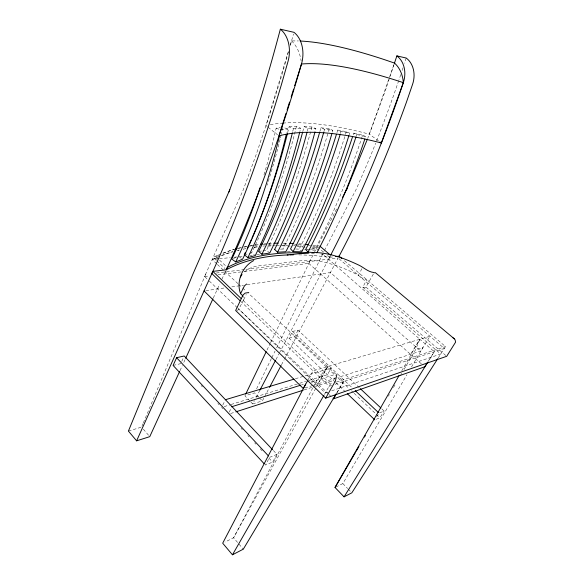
<?xml version="1.0" encoding="UTF-8"?>
<svg xmlns="http://www.w3.org/2000/svg" width="584" height="584" viewBox="0 0 584 584"><rect width="100%" height="100%" fill="white"/><g stroke="black" fill="none" stroke-linecap="round" stroke-linejoin="round"><path stroke-width="0.44" stroke-dasharray="2.92 2.19" d="M288.372 52.1L281.787 75.336L269.107 116.267L255.996 155.088L243.309 189.691L204.604 276.517L207.875 279.692M290.321 45.209L293.489 34.04M288.379 51.385L265.961 125.582L267.326 126.662M290.226 45.275L291.54 40.909L298.373 40.953M394.207 63.911L384.914 91.892L367.738 138.357M378.527 140.919L369.373 134.196L394.185 63.919M404.055 369.409L415.567 349.728L419.838 339.267L322.441 253.909M141.934 426.254L142.992 423.728M143.35 422.889L206.481 272.305M219.022 255.069A323.332 157.716 35.6 0 0 215.839 256.588L214.788 258.924A322.726 158.352 35.6 0 1 217.175 257.763M181.763 361.343L183.515 357.517M180.011 370.657L182.281 365.708M183.792 362.401L185.303 359.102M213.291 298.052L219.679 284.109M221.913 279.232L225.928 270.487L225.263 271.925L237.987 283.678M236.754 310.367A9.892 4.854 24.9 0 0 238.513 309.688L243.338 300.351A9.95 4.774 25 0 0 243.579 297.322M243.725 299.723L246.214 294.54M266.998 350.057L270.158 343.523M270.553 342.706L310.644 259.719M256.61 388.783L271.429 358.474M271.83 357.656L275.035 351.108M276.633 347.83L324.04 251.31M222.752 405.099L225.066 400.485M330.267 255.96L328.573 259.172M361.927 268.676L358.379 275.21L360.138 276.685A8.118 3.219 28.9 0 0 366.694 279.772L362.817 287.189L440.723 354.035L331.172 390.973M229.249 412.041L231.6 407.42M244.112 271.531L308.768 263.377L313.885 253.39M314.287 252.595L337.121 208.013M324.463 250.507L356.576 188.537L369.037 159.563A848.997 398.427 -84.3 0 0 375.68 143.182M250.901 402.062L252.704 403.938L254.398 400.712M256.091 397.478L259.895 390.214M275.976 359.532L278.94 353.882M279.364 353.072L330.281 255.974M335.435 382.352L289.029 338.121L292.548 331.427L298.052 330.179L359.627 388.024M312.725 387.988L233.6 537.784L225.03 542.04M313.148 387.185L316.55 380.739L327.69 366.54L248.696 293.569M289.029 338.121L294.54 336.822L298.052 330.179M252.704 403.938L262.377 400.865L264.077 397.66M264.508 396.857L269.604 387.228M281.51 364.774L284.058 359.963M284.481 359.16L338.107 257.997L245.032 269.487M335.618 374.037L327.69 366.54L233.6 537.784L243.302 549.164M308.549 379.001L313.068 370.869L429.999 336.26L420.757 351.057L337.837 377.49M362.817 287.189L363.577 287.321A8.081 3.278 28.9 0 0 365.92 287.138L373.709 273.385M276.977 454.352L269.72 457.287L265.37 465.061L272.633 462.068L276.977 454.352L273.232 450.374M328.281 393.85L317.937 383.834L327.69 366.54M324.368 394.536L330.383 384.038L332.982 383.192M335.187 377.483L333.471 380.476L315.323 386.309M401.792 370.796L419.838 339.267L434.306 351.729L428.379 361.262M337.041 392.704L343.538 381.542L338.26 376.541M388.411 396.164L389.331 394.587M393.47 387.506L395.317 384.36M400.376 375.702L401.755 373.344M335.8 487.063L342.837 483.574L406.917 374.782M411.523 366.956L423.05 347.385L415.567 349.728M336.793 392.82L343.538 381.542M421.349 363.832L410.523 354.32L419.838 339.267M376.665 416.866L379.009 413.107L384.126 411.041L381.476 408.552M376.264 419.261L379.929 417.75L384.126 411.041M428.401 361.029L434.306 351.729M438.263 357.868L445.504 346.567L343.18 259.632M244.557 271.706L249.186 268.633A70.409 32.405 27.7 0 1 259.865 265.713L302.527 260.566A65.904 28.353 28.8 0 1 314.44 260.61C329.894 262.406 344.626 268.122 358.379 275.21M233.315 258.486L236.396 257.303M327.799 392.105L325.273 392.959L238.966 309.286M331.646 385.447L329.099 386.279L240.842 301.453M335.048 384.33L444.307 348.444L338.786 258.573M336.442 382.067L445.504 346.567M230.665 413.516L234.98 412.129M304.096 389.915L314.462 386.586M304.994 387.959L312.761 385.484M313.623 385.206L336.968 377.768M301.643 384.892L303.381 384.352M311.221 381.899L335.596 374.286M311.542 382.308L316.55 380.739M224.19 406.603L230.264 404.727M231.133 404.464L298.796 383.557M299.658 383.286L305.731 381.41M309.199 380.345L327.42 374.716L331.238 367.978L294.818 378.906M128.414 431.08L141.583 427.094M244.251 254.755L248.361 253.675M249.186 253.456L251.653 252.806L255.237 255.602M173.112 365.431L180.712 363.642L181.952 364.971M258.61 251.434L262.106 250.901M262.983 250.77L266.472 250.244L269.728 253.025M205.831 290.671L224.643 287.934M231.833 286.89L243.521 285.189M247.112 284.663L330.391 272.553L420.757 351.057M280.838 129.882L287.576 128.94A590.57 364.212 81.8 0 1 286.766 132.429M263.99 174.813A593.556 362.686 81.6 0 0 276.152 128.151L280.4 127.582M204.604 276.517L209.094 275.955M218.073 274.823L243.214 271.648M216.321 273.027L244.134 269.596M329.551 257.303L333.041 256.909M216.759 263.858L212.182 259.515L218.518 258.851M219.423 258.763L230.293 257.624M233.914 257.245L238.44 256.77M239.345 256.683L242.061 256.398M250.215 255.544L252.025 255.354M256.551 254.879L260.172 254.507M287.335 251.667L290.963 251.288M300.015 250.346L303.636 249.967M304.541 249.872L309.973 249.302M310.885 249.207L316.316 248.638L318.36 250.397M280.444 249.134L282.933 249.01L284.671 250.653M287.62 132.809A547.668 322.791 86.3 0 0 289.087 126.816L293.445 128.517L300.709 128.21A545.697 324.857 86.4 0 1 299.869 131.612M289.08 126.816L296.387 126.531L300.709 128.21M295.708 249.032L299.147 249.127L300.183 250.207M302.767 131.619A507.591 284.094 -89.2 0 0 304.082 126.618L308.089 128.276L315.871 128.619A506.481 286.649 -89 0 1 315.214 131.108M304.082 126.618L311.892 126.991L315.871 128.619M307.461 249.609L314.528 250.251A425.729 196.122 -78.8 0 0 362.635 135.138L365.657 136.561A429.809 198.217 -78.8 0 1 365.109 138.218M319.952 131.269A473.58 247.718 -85 0 0 320.944 127.779L324.58 129.363L332.844 130.363A473.208 250.675 -84.8 0 1 332.347 132.101M320.944 127.779L329.223 128.794L332.844 130.363M336.946 132.626A448.184 218.306 -81.7 0 0 337.72 130.079L341.027 131.583L349.655 133.145A448.359 221.548 -81.5 0 1 349.13 134.838M337.72 130.071L346.356 131.648L349.655 133.145M353.211 134.773A429.196 194.786 -79 0 0 353.751 133.108L356.758 134.539L365.657 136.561M353.743 133.108L362.635 135.138M287.576 128.94L282.941 127.239A585.088 360.635 81.7 0 1 281.335 134.167M276.152 128.151L279.276 129.305M239.352 256.88L241.294 258.274M268.012 127.203L277.59 134.78M365.92 287.138L446.709 356.298M323.514 252.127L317.265 246.776A321.879 157.935 35.5 0 0 312.863 246.171M327.536 255.58L329.573 257.325A328.763 161.206 36.5 0 0 296.818 254.843M308.768 263.377L410.523 354.32M238.659 284.291L242.002 287.386M242.674 288.007L246.017 291.095M215.839 256.588L227.329 267.421M292.548 331.427L337.333 373.745M337.997 374.366L351.889 387.491M237.279 307.702L208.51 280.313M237.943 308.323L317.937 383.834M216.065 260.128L213.145 257.361A321.879 157.935 35.5 0 1 220.423 254.084M216.701 260.727L224.986 268.56M294.54 336.822L335.581 375.716M338.224 378.228L348.816 388.265M351.466 390.776L353.451 392.66M354.116 393.287L379.929 417.75M217.416 264.479L225.263 271.925M336.092 382.98L345.275 391.733M243.192 300.483L330.383 384.038M328.931 394.477L333.457 398.857M258.792 397.178L254.609 392.879L244.893 395.821L250.302 401.442M259.391 397.792L262.377 400.865M342.837 483.574L347.633 488.509M348.232 489.122L351.225 492.202M201.151 385.528L202.392 386.849M217.876 403.434L219.117 404.756M221.591 407.413L222.767 408.669M241.068 428.269L242.309 429.59M247.879 435.554L249.112 436.883M254.682 442.847L255.923 444.168M260.252 448.811L262.114 450.797M268.917 458.09L272.633 462.068M143.335 429.145L149.168 435.971M296.395 126.531A540.631 321.638 86.4 0 1 251.653 252.806M293.445 128.517A552.822 326.04 86.3 0 1 292.599 131.969M212.182 259.515A321.324 158.512 35.6 0 1 219.467 256.208M221.132 255.544A321.324 158.512 35.6 0 1 232.614 251.697M237.462 250.427A321.324 158.512 35.6 0 1 239.104 250.04M245.754 248.667A321.324 158.512 35.6 0 0 243.243 249.149A322.726 158.352 35.6 0 1 245.784 248.558M254.303 247.346A321.324 158.512 35.6 0 1 258.661 246.842M267.53 246.141A321.324 158.512 35.6 0 1 271.129 245.973M282.612 245.857A321.324 158.512 35.6 0 1 290.241 246.098M297.103 246.521A321.324 158.512 35.6 0 1 305.775 247.317M311.907 248.039A321.324 158.512 35.6 0 1 316.316 248.638M222.927 253.098A321.879 157.935 35.5 0 1 234.367 249.397M237.6 248.558A321.879 157.935 35.5 0 1 240.871 247.798M244.192 247.105A321.879 157.935 35.5 0 1 248.397 246.338M249.244 246.192A321.879 157.935 35.5 0 1 252.66 245.674M254.383 245.441A321.879 157.935 35.5 0 1 258.727 244.93M263.128 244.521A321.879 157.935 35.5 0 1 272.071 244.01M283.561 243.922A321.879 157.935 35.5 0 1 288.635 244.068M294.606 244.375A321.879 157.935 35.5 0 1 297.19 244.55M298.052 244.616A321.879 157.935 35.5 0 1 304.111 245.156M308.476 245.623A321.879 157.935 35.5 0 1 311.98 246.054M291.54 40.909A35.033 25.492 -83.6 0 1 301.132 60.933M270.29 124.677A353.802 116.304 32.5 0 1 282.028 123.144M282.882 123.078A353.802 116.304 32.5 0 1 369.373 134.196M222.059 255.617A322.726 158.352 35.6 0 1 232.797 251.799M237.586 250.448A322.726 158.352 35.6 0 1 239.206 250.032M254.244 247.112A322.726 158.352 35.6 0 1 258.566 246.55M262.939 246.09A322.726 158.352 35.6 0 1 264.705 245.93M268.253 245.674A322.726 158.352 35.6 0 1 271.837 245.477M272.743 245.433A322.726 158.352 35.6 0 1 275.451 245.346M276.363 245.316A322.726 158.352 35.6 0 1 280.013 245.265M280.933 245.258A322.726 158.352 35.6 0 1 287.649 245.346M293.599 245.579A322.726 158.352 35.6 0 1 295.307 245.674M296.161 245.733A322.726 158.352 35.6 0 1 303.059 246.251M312.652 247.273A322.726 158.352 35.6 0 1 317.93 247.981M223.095 253.31A323.332 157.716 35.6 0 1 234.622 249.302M238.615 248.2A323.332 157.716 35.6 0 1 242.681 247.214M243.506 247.032A323.332 157.716 35.6 0 1 246.82 246.338M250.171 245.718A323.332 157.716 35.6 0 1 253.566 245.171M255.274 244.922A323.332 157.716 35.6 0 1 258.727 244.47M263.968 243.922A323.332 157.716 35.6 0 1 267.501 243.645M268.392 243.579A323.332 157.716 35.6 0 1 272.867 243.338M283.634 243.156A323.332 157.716 35.6 0 1 288.678 243.251M298.913 243.776A323.332 157.716 35.6 0 1 304.089 244.2M312.812 245.134A323.332 157.716 35.6 0 1 318.966 245.959M311.469 253.288A329.383 160.563 36.4 0 1 315.776 253.617M320.988 254.12A329.383 160.563 36.4 0 1 323.609 254.405M281.13 135.028A585.088 360.635 81.7 0 1 280.298 138.459M280.086 139.313A585.088 360.635 81.7 0 1 267.063 185.165M311.892 126.991A501.766 283.758 -89.1 0 1 310.805 131.108M310.586 131.926A501.766 283.758 -89.1 0 1 266.472 250.244M308.089 128.276A512.38 286.999 -89.2 0 1 307.206 131.634M329.223 128.801A468.769 248.105 -84.9 0 1 282.933 249.01M324.58 129.363A478.077 250.295 -85 0 1 324.083 131.123M346.356 131.648A444.132 219.234 -81.5 0 1 345.056 135.838M344.794 136.678A444.132 219.234 -81.5 0 1 299.147 249.127M341.027 131.583A452.461 220.613 -81.6 0 1 340.501 133.298M356.758 134.539A433.321 196.874 -78.9 0 1 356.218 136.211M406.194 58.035A848.997 398.427 -84.3 0 1 404.486 63.298M403.055 67.664A848.997 398.427 -84.3 0 1 401.901 71.146M400.748 74.606A848.997 398.427 -84.3 0 1 399.003 79.774M398.711 80.629A848.997 398.427 -84.3 0 1 376.008 142.357"/><path stroke-width="0.88" d="M336.917 374.183L335.42 381.009L325.668 398.135L235.637 310.498L243.075 294.935L245.178 293.088L248.784 292.54M286.007 113.362L278.955 135.868A360.846 118.749 33.1 0 1 381.345 142.992L403.332 82.651A22.827 18.243 -78 0 0 396.872 55.896L406.194 58.035A22.447 18.075 -77.5 0 1 412.567 84.337L406.552 101.842A854.575 404.712 -84.2 0 1 339.107 256.172L335.618 256.573M287.094 109.901L289.54 102.105M291.168 96.915L293.606 89.126M294.694 85.658L301.475 64.021A27.032 19.681 -82.5 0 0 293.971 32.324L280.349 29.2A1023.942 391.572 -86.5 0 1 242.418 154.556L228.979 191.983M330.61 255.274C359.372 199.779 383.411 141.875 403.332 82.651A29.623 23.689 -79.3 0 0 394.492 63.065L396.872 55.896M253.748 260.552C242.36 266.413 235.892 281.546 240.564 293.679L242.433 295.497A9.95 4.774 25 0 1 243.105 296.416M367.409 139.189L346.283 190.442M229.753 189.829L192.99 273.933L128.414 431.08L136.619 440.832L149.752 436.657L179.631 371.482M136.619 440.832L212.832 271.385L226.285 269.793C256.515 203.232 281.247 134.247 301.475 64.021A375.687 91.359 31.5 0 1 403.332 82.651M272.604 449.716L184.215 355.984L176.602 357.707L173.112 365.431L264.136 463.725M185.683 358.277L212.912 298.877M226.256 269.764L227.358 267.45A329.383 160.563 36.4 0 1 308.892 253.127M240.564 293.679L244.433 285.904L246.631 283.985M245.681 394.185L266.209 351.692M342.501 197.516L347.049 188.632M305.695 384.141L222.694 543.2L232.454 554.8L243.302 549.164L336.326 393.601M259.895 390.214L275.553 360.335M269.604 387.228L281.079 365.577M308.14 379.739L303.271 388.506L204.042 290.927M232.454 554.8L323.916 395.324M437.774 358.642L351.823 492.823L344.071 496.845L335.019 487.457L399.084 375.527M336.143 394.244L333.457 398.857L424.736 366.803L427.488 362.467M335.019 487.457L355.269 452.826M356.196 451.249L358.956 446.534M364.474 437.087L365.394 435.511M240.484 276.984L241.988 274.436M344.071 496.845L427.897 362.036M374.3 272.816L375.388 272.662L454.257 338.786L455.119 339.873L455.586 342.166L446.709 356.298L325.668 398.135M259.968 187.763A593.556 362.686 81.6 0 1 231.782 259.077L235.71 261.909L242.586 259.208A590.57 364.212 81.8 0 0 286.35 134.174M235.848 411.851L303.235 390.192M231.994 406.646L300.775 385.163M225.453 399.711L293.956 379.169M245.375 252.427A547.668 322.791 86.3 0 1 244.258 254.755L247.871 257.588L255.237 255.602A545.697 324.857 86.4 0 0 299.65 132.458M302.548 132.451A507.591 284.094 -89.2 0 1 258.61 251.434L261.887 254.252L269.728 253.025A506.481 286.649 -89 0 0 314.988 131.933M287.226 254.989L307.826 252.733M274.641 249.434L277.553 252.215L285.832 251.755A473.208 250.675 -84.8 0 0 331.843 133.838M312.396 252.449C328.347 252.434 343.713 258.033 357.985 264.727C363.379 267.005 367.643 271.823 373.745 272.494M336.428 134.32A448.184 218.306 -81.7 0 1 290.54 248.893L293.124 251.616L301.731 251.828A448.359 221.548 -81.5 0 0 348.867 135.678M352.67 136.43A429.196 194.786 -79 0 1 305.695 249.448L307.987 252.113L313.294 252.58M394.492 63.065L384.608 59.699A370.738 84.016 30.9 0 0 300.147 41.026M379.936 141.956L381.345 142.992M453.045 337.851L454.257 338.786M339.085 256.157L341.822 258.478M319.849 246.083L329.938 254.704M360.291 388.645L380.819 407.931M355.196 390.616L378.344 412.486M347.246 393.609L374.797 419.867M212.832 271.385L241.258 298.621M240.199 300.833L211.846 273.582L212.861 271.407A1032.527 399.106 -86.4 0 0 281.795 83.308L287.985 61.554A27.594 19.827 -82.9 0 0 280.349 29.2M176.602 357.707L268.479 455.958M287.408 133.663A547.668 322.791 86.3 0 1 251.938 238.17M251.222 239.783A547.668 322.791 86.3 0 1 249.054 244.565M248.689 245.353A547.668 322.791 86.3 0 1 247.222 248.514M292.387 132.831A552.822 326.04 86.3 0 1 247.871 257.588M226.285 269.793A328.763 161.206 36.5 0 1 288.175 254.945M289.993 254.894A328.763 161.206 36.5 0 1 293.475 254.843M235.418 249.076A323.332 157.716 35.6 0 1 237.009 248.631M260.464 244.273A323.332 157.716 35.6 0 1 262.209 244.09M273.772 243.302A323.332 157.716 35.6 0 1 278.305 243.178M289.525 243.28A323.332 157.716 35.6 0 1 293.774 243.462M304.957 244.28A323.332 157.716 35.6 0 1 308.44 244.63M279.619 135.189A599.14 366.299 81.6 0 1 235.71 261.909M306.987 132.473A512.38 286.999 -89.2 0 1 261.887 254.252M319.703 132.137A473.58 247.718 -85 0 1 274.641 249.434M323.828 131.999A478.077 250.295 -85 0 1 277.553 252.215M340.238 134.152A452.461 220.613 -81.6 0 1 293.124 251.616M355.941 137.05A433.321 196.874 -78.9 0 1 307.987 252.113M364.839 139.043A429.809 198.217 -78.8 0 1 316.827 252.887"/></g></svg>
